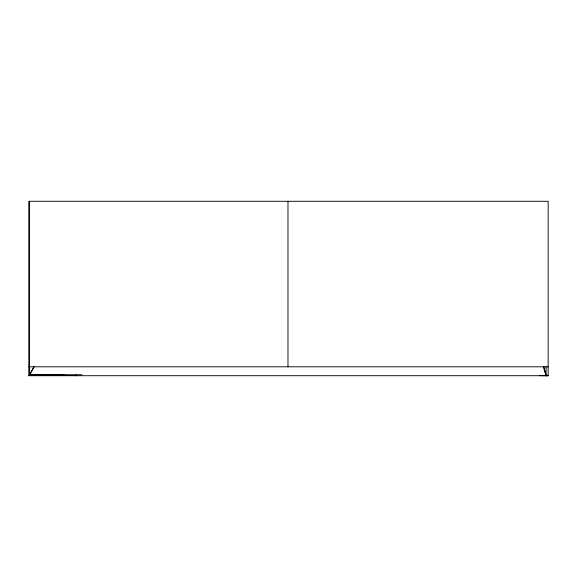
<?xml version="1.0" encoding="UTF-8"?>
<svg xmlns="http://www.w3.org/2000/svg" width="577" height="577" viewBox="0 0 577 577"><rect width="100%" height="100%" fill="white"/><g stroke="black" fill="none" stroke-linecap="round" stroke-linejoin="round"><path stroke-width="0.87" d="M28.85 375.714L28.85 201.286L548.15 201.286L548.15 375.714L28.85 375.714L33.956 366.806M74.209 375.677L76.633 375.569L76.092 375.533A159.403 0.57 0 0 0 48.389 375.259L64.198 375.18L29.405 374.747L81.999 374.747M28.85 366.806L548.15 366.806M539.834 375.677L548.15 375.714L546.087 375.677L543.346 366.806M546.087 366.806L546.087 375.677A161.12 161.12 0 0 0 543.714 366.323M287.981 201.286L287.981 366.806M76.092 374.747L76.092 375.677M29.405 201.286L29.405 375.677A204.907 204.907 0 0 1 34.245 366.402"/></g></svg>
